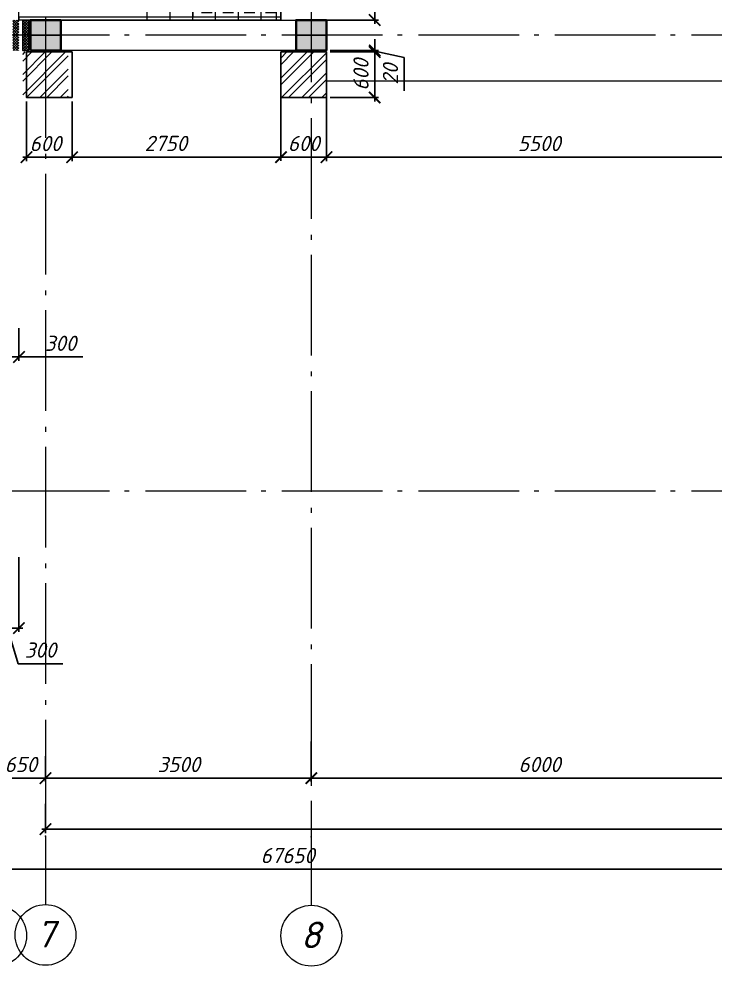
# Model space of a CAD drawing. Header units: millimetres. Extents: x -261261 to 40490, y -238222 to -44846.
# Drawn here: x -184351 to -175185, y -85462 to -72995 of the extents above; entities that cross this region are included whole.
import ezdxf
from ezdxf.enums import TextEntityAlignment as Align

# ---------------------------------------------------------------- set-up
doc = ezdxf.new("R2010")
doc.units = ezdxf.units.MM
doc.header["$MEASUREMENT"] = 0
doc.linetypes.add('Double Dashed', pattern=[1797.222233, 1325, -211.666656, 63.333344, -197.222233])
doc.linetypes.add('Штриховая', pattern=[5644.444466, 2822.222233, -2822.222233])
doc.layers.get('0').update_dxf_attribs({"lineweight": 5})
doc.layers.add('#Hatch', color=252, linetype='Continuous', lineweight=5, true_color=0x696969)
for name, color, linetype in [('#стены наруж', 7, 'Continuous'), ('колонны', 7, 'Continuous'), ('оси', 7, 'Continuous')]:
    doc.layers.add(name, color=color, linetype=linetype)
for name, color, linetype, lineweight in [('колонны_Ном._пера__94', 252, 'Continuous', 13), ('колонны_Ном._пера__99', 7, 'Continuous', 40), ('лестницы_Ном._пера__96', 7, 'Continuous', 13), ('оси_Ном._пера__96', 7, 'Continuous', 5), ('оси_Ном._пера__97', 7, 'Continuous', 20), ('размеры', 7, 'Continuous', 5), ('чертеж_Ном._пера__96', 7, 'Continuous', 13), ('чертеж_Ном._пера__97', 7, 'Continuous', 20)]:
    doc.layers.add(name, color=color, linetype=linetype, lineweight=lineweight)
doc.styles.get("Standard").update_dxf_attribs({"font": 'isocpeui.ttf'})
doc.styles.add('СГЕНЕРИР_СТИЛЬ_3', font='gost_2_304-81_type.ttf')
doc.dimstyles.get("Standard").update_dxf_attribs({"dimtxt": 200, "dimasz": 150, "dimexe": 50, "dimexo": 50, "dimgap": 80, "dimtad": 1, "dimdec": 0, "dimzin": 0, "dimdsep": 46, "dimtxsty": 'Standard', "dimblk": 'ARCHTICK', "dimcen": 5, "dimdle": 50, "dimadec": 0, "dimazin": 0, "dimtfac": 1, "dimtdec": 0, "dimtofl": 0, "dimtmove": 1, "dimatfit": 3, "dimfxl": 1, "dimtolj": 1, "dimtzin": 0, "dimarcsym": 0})

# ---------------------------------------------------------------- blocks, each defined once
blk = doc.blocks.new('л 4050h')
at = {"color": 8, "lineweight": 0, "true_color": 0x737373}
for centre, radius in [((2149, 4800), 28.2), ((1599, 1055), 45.6)]:
    blk.add_circle(centre, radius, dxfattribs=at)
at = {"layer": 'лестницы_Ном._пера__96', "color": 8, "lineweight": 0, "true_color": 0x737373}
for p, q in [((-101, 5900), (2699, 5900)), ((-101, 505), (-101, 5900)), ((2699, 5900), (2699, 1800)), ((-101, 4800), (999, 4800)), ((449, 4800), (249, 4600)), ((449, 1605), (449, 4800)), ((449, 4800), (649, 4600)), ((999, 1605), (999, 4800)), ((2699, 4800), (1599, 4800)), ((2149, 4800), (2149, 1800)), ((-101, 4500), (999, 4500)), ((2699, 4500), (1599, 4500)), ((-101, 4200), (999, 4200)), ((2699, 4200), (1599, 4200)), ((-101, 3900), (999, 3900)), ((2699, 3900), (1599, 3900)), ((-101, 3600), (999, 3600)), ((2699, 3600), (1599, 3600)), ((-101, 3300), (999, 3300)), ((2699, 3300), (1599, 3300)), ((-101, 3000), (999, 3000)), ((2699, 3000), (1599, 3000)), ((2699, 3000), (1599, 3000)), ((-101, 2700), (999, 2700)), ((2699, 2700), (1599, 2700)), ((-101, 2400), (999, 2400)), ((2698, 2400), (1599, 2400)), ((-101, 2100), (999, 2100)), ((2698, 2100), (1599, 2100)), ((2149, 1800), (1949, 2000)), ((2149, 1800), (2349, 2000)), ((-101, 1800), (999, 1800)), ((-161, 505), (-161, 1605)), ((99, 505), (99, 1605)), ((399, 505), (399, 1605)), ((699, 505), (699, 1605)), ((999, 505), (999, 1605)), ((1299, 505), (1299, 1605)), ((1599, 505), (1599, 1605)), ((1599, 505), (1599, 1604)), ((99, 1055), (299, 1255)), ((1599, 1055), (99, 1055)), ((99, 1055), (299, 855))]:
    blk.add_line(p, q, dxfattribs=at)
at = {"layer": 'лестницы_Ном._пера__96', "color": 8, "true_color": 0x737373}
for p, q in [((999, 4800), (1789, 4800)), ((99, 505), (99, 1605))]:
    blk.add_line(p, q, dxfattribs=at)
at = {"layer": 'лестницы_Ном._пера__96', "color": 8, "linetype": 'Continuous', "lineweight": 15, "true_color": 0x737373}
blk.add_line((3289, 1800), (1599, 1800), dxfattribs=at)
at = {"layer": 'лестницы_Ном._пера__96', "color": 8, "linetype": 'Штриховая', "lineweight": 0, "ltscale": 0.05, "true_color": 0x737373}
blk.add_line((-101, 600), (999, 600), dxfattribs=at)
at = {"layer": 'лестницы_Ном._пера__96', "color": 8, "linetype": 'Continuous', "true_color": 0x737373}
blk.add_line((1789, 505), (191, 505), dxfattribs=at)
at = {"layer": 'лестницы_Ном._пера__96', "color": 8, "lineweight": 0, "true_color": 0x737373}
for points in [[(-48, 1605), (-48, 5857), (2649, 5857), (2649, 1800), (2649, 1750), (3289, 1750)], [(999, 1605), (999, 545)]]:
    blk.add_lwpolyline(points, dxfattribs=at)
at = {"layer": 'лестницы_Ном._пера__96', "color": 8, "linetype": 'Continuous', "lineweight": 15, "true_color": 0x737373}
for points in [[(-161, 1605), (1599, 1605), (1599, 4800)], [(-161, 505), (1790, 505), (1790, 505), (3289, 505)]]:
    blk.add_lwpolyline(points, dxfattribs=at)
at = {"layer": 'лестницы_Ном._пера__96', "color": 8, "linetype": 'Continuous', "lineweight": 0, "true_color": 0x737373}
blk.add_lwpolyline([(3289, 505), (3289, 1800)], dxfattribs=at)
at = {"layer": 'лестницы_Ном._пера__96', "color": 8, "linetype": 'Continuous', "true_color": 0x737373}
blk.add_arc((1599, 2400), 0.5, 180, 270, dxfattribs=at)
at = {"layer": 'лестницы_Ном._пера__96', "color": 8, "lineweight": 0, "true_color": 0x737373}
blk.add_arc((2698, 2400), 0.5, 270, 0, dxfattribs=at)
at = {"layer": 'лестницы_Ном._пера__96', "color": 8, "linetype": 'Continuous', "true_color": 0x737373}
for centre, major_axis, start_param, end_param in [((1599, 1604), (0.354, 0.354), 5.497787, 7.068583), ((1899, 1604), (0.354, 0.354), 5.497787, 7.068583), ((1789, 505), (-0.354, 0.354), 2.356194, 3.926991)]:
    blk.add_ellipse(centre, major_axis=major_axis, ratio=1, start_param=start_param, end_param=end_param, dxfattribs=at)
at = {"layer": 'чертеж_Ном._пера__97', "color": 8, "lineweight": 0, "true_color": 0x737373, "flags": 128}
for points in [[(-161, 1561), (1654, 1561), (1654, 4850), (946, 4850), (946, 1605)], [(-161, 545), (3289, 545), (3289, 505)]]:
    blk.add_lwpolyline(points, dxfattribs=at)
blk = doc.blocks.new('Стандартный маркер сетки_6')
at = {"layer": 'оси_Ном._пера__97', "linetype": 'Continuous'}
blk.add_circle((21703, 0), 400, dxfattribs=at)
at = {"layer": 'оси_Ном._пера__96', "style": 'СГЕНЕРИР_СТИЛЬ_3'}
blk.add_attdef('AC_MarkerText_1', text='', height=350, rotation=90, dxfattribs=at).set_placement((21973, -122), align=Align.BOTTOM_LEFT)
blk = doc.blocks.new('Стандартный маркер сетки_7')
at = {"layer": 'оси_Ном._пера__96', "linetype": 'Double Dashed'}
for p, q in [((900, 0), (21145, 0)), ((21145, 0), (22045, 0))]:
    blk.add_line(p, q, dxfattribs=at)
blk.add_point((21145, 0), dxfattribs=at)
blk.add_point((21145, 0), dxfattribs=at)
at = {"layer": 'оси_Ном._пера__97', "linetype": 'Continuous'}
blk.add_circle((22445, 0), 400, dxfattribs=at)
at = {"layer": 'оси_Ном._пера__96', "style": 'СГЕНЕРИР_СТИЛЬ_3'}
blk.add_attdef('AC_MarkerText_1', text='', height=350, rotation=90, dxfattribs=at).set_placement((22714, -139), align=Align.BOTTOM_LEFT)
blk = doc.blocks.new('Стандартный маркер сетки_17')
at = {"layer": 'оси_Ном._пера__96', "linetype": 'Double Dashed'}
for p, q in [((900, 0), (20403, 0)), ((20403, 0), (21303, 0))]:
    blk.add_line(p, q, dxfattribs=at)
blk.add_point((20403, 0), dxfattribs=at)
blk.add_point((20403, 0), dxfattribs=at)
at = {"layer": 'оси_Ном._пера__97', "linetype": 'Continuous'}
blk.add_circle((21703, 0), 400, dxfattribs=at)
at = {"layer": 'оси_Ном._пера__96', "style": 'СГЕНЕРИР_СТИЛЬ_3'}
blk.add_attdef('AC_MarkerText_1', text='', height=350, rotation=90, dxfattribs=at).set_placement((21973, -122), align=Align.BOTTOM_LEFT)
blk = doc.blocks.new('_ArchTick')
at = {"color": 0, "linetype": 'ByBlock', "const_width": 0.15}
blk.add_lwpolyline([(-0.5, -0.5), (0.5, 0.5)], dxfattribs=at)
blk = doc.blocks.new('*D24')
at = {"layer": 'Defpoints', "color": 0, "transparency": 16777216}
for p in [(-214651, -83762), (-147001, -83944), (-147001, -84189)]:
    blk.add_point(p, dxfattribs=at)
at = {"layer": 'размеры', "color": 0, "lineweight": -2, "transparency": 16777216}
for p, q in [((-214651, -83812), (-214651, -84239)), ((-147001, -83994), (-147001, -84239)), ((-214701, -84189), (-146951, -84189))]:
    blk.add_line(p, q, dxfattribs=at)
at = {"layer": 'размеры', "color": 0, "lineweight": -2, "transparency": 16777216, "xscale": 150, "yscale": 150, "zscale": 150, "rotation": 180}
blk.add_blockref('_ArchTick', (-214651, -84189), dxfattribs=at)
at = {"layer": 'размеры', "color": 0, "lineweight": -2, "transparency": 16777216, "xscale": 150, "yscale": 150, "zscale": 150}
blk.add_blockref('_ArchTick', (-147001, -84189), dxfattribs=at)
at = {"layer": 'размеры', "color": 0, "transparency": 16777216, "insert": (-180813, -84008), "char_height": 200, "attachment_point": 5}
blk.add_mtext('\\A1;67650', dxfattribs=at)
blk = doc.blocks.new('*D32')
at = {"layer": 'Defpoints', "color": 0, "transparency": 16777216}
for p in [(-184651, -82571), (-184001, -82649), (-184001, -82989)]:
    blk.add_point(p, dxfattribs=at)
at = {"layer": 'размеры', "color": 0, "lineweight": -2, "transparency": 16777216}
for p, q in [((-184651, -82621), (-184651, -83039)), ((-184001, -82699), (-184001, -83039)), ((-184701, -82989), (-183951, -82989))]:
    blk.add_line(p, q, dxfattribs=at)
at = {"layer": 'размеры', "color": 0, "lineweight": -2, "transparency": 16777216, "xscale": 150, "yscale": 150, "zscale": 150, "rotation": 180}
blk.add_blockref('_ArchTick', (-184651, -82989), dxfattribs=at)
at = {"layer": 'размеры', "color": 0, "lineweight": -2, "transparency": 16777216, "xscale": 150, "yscale": 150, "zscale": 150}
blk.add_blockref('_ArchTick', (-184001, -82989), dxfattribs=at)
at = {"layer": 'размеры', "color": 0, "transparency": 16777216, "insert": (-184326, -82809), "char_height": 200, "attachment_point": 5}
blk.add_mtext('\\A1;650', dxfattribs=at)
blk = doc.blocks.new('*D33')
at = {"layer": 'Defpoints', "color": 0, "transparency": 16777216}
for p in [(-184001, -82756), (-180501, -82736), (-180501, -82989)]:
    blk.add_point(p, dxfattribs=at)
at = {"layer": 'размеры', "color": 0, "lineweight": -2, "transparency": 16777216}
for p, q in [((-184001, -82806), (-184001, -83039)), ((-180501, -82786), (-180501, -83039)), ((-184051, -82989), (-180451, -82989))]:
    blk.add_line(p, q, dxfattribs=at)
at = {"layer": 'размеры', "color": 0, "lineweight": -2, "transparency": 16777216, "xscale": 150, "yscale": 150, "zscale": 150, "rotation": 180}
blk.add_blockref('_ArchTick', (-184001, -82989), dxfattribs=at)
at = {"layer": 'размеры', "color": 0, "lineweight": -2, "transparency": 16777216, "xscale": 150, "yscale": 150, "zscale": 150}
blk.add_blockref('_ArchTick', (-180501, -82989), dxfattribs=at)
at = {"layer": 'размеры', "color": 0, "transparency": 16777216, "insert": (-182246, -82809), "char_height": 200, "attachment_point": 5}
blk.add_mtext('\\A1;3500', dxfattribs=at)
blk = doc.blocks.new('*D34')
at = {"layer": 'Defpoints', "color": 0, "transparency": 16777216}
for p in [(-180501, -82455), (-174501, -82529), (-174501, -82989)]:
    blk.add_point(p, dxfattribs=at)
at = {"layer": 'размеры', "color": 0, "lineweight": -2, "transparency": 16777216}
for p, q in [((-180501, -82505), (-180501, -83039)), ((-174501, -82579), (-174501, -83039)), ((-180551, -82989), (-174451, -82989))]:
    blk.add_line(p, q, dxfattribs=at)
at = {"layer": 'размеры', "color": 0, "lineweight": -2, "transparency": 16777216, "xscale": 150, "yscale": 150, "zscale": 150, "rotation": 180}
blk.add_blockref('_ArchTick', (-180501, -82989), dxfattribs=at)
at = {"layer": 'размеры', "color": 0, "lineweight": -2, "transparency": 16777216, "xscale": 150, "yscale": 150, "zscale": 150}
blk.add_blockref('_ArchTick', (-174501, -82989), dxfattribs=at)
at = {"layer": 'размеры', "color": 0, "transparency": 16777216, "insert": (-177496, -82809), "char_height": 200, "attachment_point": 5}
blk.add_mtext('\\A1;6000', dxfattribs=at)
blk = doc.blocks.new('*D50')
at = {"layer": 'Defpoints', "color": 0, "transparency": 16777216}
for p in [(-180901, -73810), (-180301, -73810), (-180301, -74815)]:
    blk.add_point(p, dxfattribs=at)
at = {"layer": 'размеры', "color": 0, "lineweight": -2, "transparency": 16777216}
for p, q in [((-180901, -73860), (-180901, -74865)), ((-180301, -73860), (-180301, -74865)), ((-180951, -74815), (-180251, -74815))]:
    blk.add_line(p, q, dxfattribs=at)
at = {"layer": 'размеры', "color": 0, "lineweight": -2, "transparency": 16777216, "xscale": 150, "yscale": 150, "zscale": 150, "rotation": 180}
blk.add_blockref('_ArchTick', (-180901, -74815), dxfattribs=at)
at = {"layer": 'размеры', "color": 0, "lineweight": -2, "transparency": 16777216, "xscale": 150, "yscale": 150, "zscale": 150}
blk.add_blockref('_ArchTick', (-180301, -74815), dxfattribs=at)
at = {"layer": 'размеры', "color": 0, "transparency": 16777216, "insert": (-180601, -74635), "char_height": 200, "attachment_point": 5}
blk.add_mtext('\\A1;600', dxfattribs=at)
blk = doc.blocks.new('Колонна_15_1', base_point=(22379, 71856))
at = {"layer": 'колонны_Ном._пера__94', "linetype": 'Continuous', "true_color": 0x7d7d7d}
blk.add_hatch(color=8, dxfattribs=at).paths.add_polyline_path([(22179, 71647), (22579, 71647), (22579, 72047), (22179, 72047)])
blk.add_hatch(color=8, dxfattribs=at).paths.add_polyline_path([(22179, 71647), (22579, 71647), (22579, 72047), (22179, 72047)])
at = {"layer": 'колонны_Ном._пера__99', "linetype": 'Continuous', "flags": 128}
blk.add_lwpolyline([(22179, 71647), (22579, 71647), (22579, 72047), (22179, 72047)], close=True, dxfattribs=at)
at = {"layer": 'колонны_Ном._пера__99', "color": 8, "linetype": 'Continuous', "true_color": 0x737373, "flags": 128}
blk.add_lwpolyline([(22179, 71647), (22579, 71647), (22579, 72047), (22179, 72047)], close=True, dxfattribs=at)
at = {"layer": 'оси_Ном._пера__96', "color": 253, "lineweight": 5, "true_color": 0x9c9c9c}
for points in [[(22379, 72047), (22379, 71647)], [(22379, 72047), (22379, 71647)], [(22179, 71847), (22579, 71847)], [(22179, 71847), (22579, 71847)]]:
    blk.add_lwpolyline(points, dxfattribs=at)
blk = doc.blocks.new('*D62')
at = {"layer": 'Defpoints', "color": 0, "transparency": 16777216}
for p in [(-180491, -71430), (-180515, -73010), (-179667, -73010)]:
    blk.add_point(p, dxfattribs=at)
at = {"layer": 'размеры', "color": 0, "lineweight": -2, "transparency": 16777216}
for p, q in [((-180441, -71430), (-179617, -71430)), ((-179667, -71380), (-179667, -73060)), ((-180465, -73010), (-179617, -73010))]:
    blk.add_line(p, q, dxfattribs=at)
at = {"layer": 'размеры', "color": 0, "lineweight": -2, "transparency": 16777216, "xscale": 150, "yscale": 150, "zscale": 150}
for p, rotation in [((-179667, -71430), 90), ((-179667, -73010), 270)]:
    blk.add_blockref('_ArchTick', p, dxfattribs=dict(at, rotation=rotation))
at = {"layer": 'размеры', "color": 0, "transparency": 16777216, "insert": (-179847, -72485), "char_height": 200, "attachment_point": 5, "rotation": 90}
blk.add_mtext('\\A1;1580', dxfattribs=at)
blk = doc.blocks.new('*D65')
at = {"layer": 'Defpoints', "color": 0, "lineweight": 53, "transparency": 16777216}
for p in [(-184251, -74030), (-183651, -74030), (-183651, -74816)]:
    blk.add_point(p, dxfattribs=at)
at = {"layer": 'размеры', "color": 0, "lineweight": -2, "transparency": 16777216}
for p, q in [((-184251, -74080), (-184251, -74866)), ((-183651, -74080), (-183651, -74866)), ((-184301, -74816), (-183601, -74816))]:
    blk.add_line(p, q, dxfattribs=at)
at = {"layer": 'размеры', "color": 0, "lineweight": -2, "transparency": 16777216, "xscale": 150, "yscale": 150, "zscale": 150, "rotation": 180}
blk.add_blockref('_ArchTick', (-184251, -74816), dxfattribs=at)
at = {"layer": 'размеры', "color": 0, "lineweight": -2, "transparency": 16777216, "xscale": 150, "yscale": 150, "zscale": 150}
blk.add_blockref('_ArchTick', (-183651, -74816), dxfattribs=at)
at = {"layer": 'размеры', "color": 0, "transparency": 16777216, "insert": (-184001, -74636), "char_height": 200, "attachment_point": 5}
blk.add_mtext('\\A1;600', dxfattribs=at)
blk = doc.blocks.new('*D66')
at = {"layer": 'Defpoints', "color": 0, "lineweight": 53, "transparency": 16777216}
for p in [(-183651, -74030), (-180901, -74162), (-180901, -74815)]:
    blk.add_point(p, dxfattribs=at)
at = {"layer": 'размеры', "color": 0, "lineweight": -2, "transparency": 16777216}
for p, q in [((-183651, -74080), (-183651, -74865)), ((-180901, -74212), (-180901, -74865)), ((-183701, -74815), (-180851, -74815))]:
    blk.add_line(p, q, dxfattribs=at)
at = {"layer": 'размеры', "color": 0, "lineweight": -2, "transparency": 16777216, "xscale": 150, "yscale": 150, "zscale": 150, "rotation": 180}
blk.add_blockref('_ArchTick', (-183651, -74815), dxfattribs=at)
at = {"layer": 'размеры', "color": 0, "lineweight": -2, "transparency": 16777216, "xscale": 150, "yscale": 150, "zscale": 150}
blk.add_blockref('_ArchTick', (-180901, -74815), dxfattribs=at)
at = {"layer": 'размеры', "color": 0, "transparency": 16777216, "insert": (-182417, -74634), "char_height": 200, "attachment_point": 5}
blk.add_mtext('\\A1;2750', dxfattribs=at)
blk = doc.blocks.new('*D68')
at = {"layer": 'Defpoints', "color": 0, "transparency": 16777216}
for p in [(-174801, -74212), (-180301, -74353), (-174801, -74816)]:
    blk.add_point(p, dxfattribs=at)
at = {"layer": 'размеры', "color": 0, "lineweight": -2, "transparency": 16777216}
for p, q in [((-174801, -74262), (-174801, -74866)), ((-180301, -74403), (-180301, -74866)), ((-180351, -74816), (-174751, -74816))]:
    blk.add_line(p, q, dxfattribs=at)
at = {"layer": 'размеры', "color": 0, "lineweight": -2, "transparency": 16777216, "xscale": 150, "yscale": 150, "zscale": 150, "rotation": 180}
blk.add_blockref('_ArchTick', (-180301, -74816), dxfattribs=at)
at = {"layer": 'размеры', "color": 0, "lineweight": -2, "transparency": 16777216, "xscale": 150, "yscale": 150, "zscale": 150}
blk.add_blockref('_ArchTick', (-174801, -74816), dxfattribs=at)
at = {"layer": 'размеры', "color": 0, "transparency": 16777216, "insert": (-177500, -74635), "char_height": 200, "attachment_point": 5}
blk.add_mtext('\\A1;5500', dxfattribs=at)
blk = doc.blocks.new('*D71')
at = {"layer": 'Defpoints', "color": 0, "transparency": 16777216}
for p in [(-184651, -77017), (-184351, -77017), (-184651, -77445)]:
    blk.add_point(p, dxfattribs=at)
at = {"layer": 'размеры', "color": 0, "lineweight": -2, "transparency": 16777216}
for p, q in [((-184651, -77067), (-184651, -77495)), ((-184351, -77067), (-184351, -77495)), ((-184301, -77445), (-184701, -77445)), ((-183511, -77445), (-184351, -77445))]:
    blk.add_line(p, q, dxfattribs=at)
at = {"layer": 'размеры', "color": 0, "lineweight": -2, "transparency": 16777216, "xscale": 150, "yscale": 150, "zscale": 150, "rotation": 180}
blk.add_blockref('_ArchTick', (-184651, -77445), dxfattribs=at)
at = {"layer": 'размеры', "color": 0, "lineweight": -2, "transparency": 16777216, "xscale": 150, "yscale": 150, "zscale": 150}
blk.add_blockref('_ArchTick', (-184351, -77445), dxfattribs=at)
at = {"layer": 'размеры', "color": 0, "transparency": 16777216, "insert": (-183804, -77265), "char_height": 200, "attachment_point": 5}
blk.add_mtext('\\A1;300', dxfattribs=at)
blk = doc.blocks.new('*D72')
at = {"layer": 'Defpoints', "color": 0, "transparency": 16777216}
for p in [(-184001, -83275), (-147001, -83424), (-147001, -83661)]:
    blk.add_point(p, dxfattribs=at)
at = {"layer": 'размеры', "color": 0, "lineweight": -2, "transparency": 16777216}
for p, q in [((-184001, -83325), (-184001, -83711)), ((-147001, -83474), (-147001, -83711)), ((-184051, -83661), (-146951, -83661))]:
    blk.add_line(p, q, dxfattribs=at)
at = {"layer": 'размеры', "color": 0, "lineweight": -2, "transparency": 16777216, "xscale": 150, "yscale": 150, "zscale": 150, "rotation": 180}
blk.add_blockref('_ArchTick', (-184001, -83661), dxfattribs=at)
at = {"layer": 'размеры', "color": 0, "lineweight": -2, "transparency": 16777216, "xscale": 150, "yscale": 150, "zscale": 150}
blk.add_blockref('_ArchTick', (-147001, -83661), dxfattribs=at)
at = {"layer": 'размеры', "color": 0, "transparency": 16777216, "insert": (-165496, -83479), "char_height": 200, "attachment_point": 5}
blk.add_mtext('\\A1;37000', dxfattribs=at)
blk = doc.blocks.new('*D109')
at = {"layer": 'Defpoints', "color": 0, "transparency": 16777216}
for p in [(-180301, -73410), (-180301, -73430), (-179667, -73430)]:
    blk.add_point(p, dxfattribs=at)
at = {"layer": 'размеры', "color": 0, "lineweight": -2, "transparency": 16777216}
for p, q in [((-179667, -73410), (-179667, -73260)), ((-180251, -73410), (-179617, -73410)), ((-179667, -73410), (-179667, -73430)), ((-179667, -73420), (-179279, -73502)), ((-180251, -73430), (-179617, -73430)), ((-179667, -73430), (-179667, -73580)), ((-179279, -73502), (-179279, -73942))]:
    blk.add_line(p, q, dxfattribs=at)
at = {"layer": 'размеры', "color": 0, "lineweight": -2, "transparency": 16777216, "xscale": 150, "yscale": 150, "zscale": 150}
for p, rotation in [((-179667, -73410), 270), ((-179667, -73430), 90)]:
    blk.add_blockref('_ArchTick', p, dxfattribs=dict(at, rotation=rotation))
at = {"layer": 'размеры', "color": 0, "transparency": 16777216, "insert": (-179459, -73722), "char_height": 200, "attachment_point": 5, "rotation": 90}
blk.add_mtext('\\A1;20', dxfattribs=at)
blk = doc.blocks.new('*D110')
at = {"layer": 'Defpoints', "color": 0, "transparency": 16777216}
for p in [(-180301, -73430), (-180301, -74030), (-179667, -74030)]:
    blk.add_point(p, dxfattribs=at)
at = {"layer": 'размеры', "color": 0, "lineweight": -2, "transparency": 16777216}
for p, q in [((-179667, -73380), (-179667, -74080)), ((-180251, -73430), (-179617, -73430)), ((-180251, -74030), (-179617, -74030))]:
    blk.add_line(p, q, dxfattribs=at)
at = {"layer": 'размеры', "color": 0, "lineweight": -2, "transparency": 16777216, "xscale": 150, "yscale": 150, "zscale": 150}
for p, rotation in [((-179667, -73430), 90), ((-179667, -74030), 270)]:
    blk.add_blockref('_ArchTick', p, dxfattribs=dict(at, rotation=rotation))
at = {"layer": 'размеры', "color": 0, "transparency": 16777216, "insert": (-179847, -73730), "char_height": 200, "attachment_point": 5, "rotation": 90}
blk.add_mtext('\\A1;600', dxfattribs=at)
blk = doc.blocks.new('*D223')
at = {"layer": 'Defpoints', "color": 0, "transparency": 16777216}
for p in [(-184651, -80030), (-184351, -80030), (-184351, -81013)]:
    blk.add_point(p, dxfattribs=at)
at = {"layer": 'размеры', "color": 0, "lineweight": -2, "transparency": 16777216}
for p, q in [((-184651, -80080), (-184651, -81063)), ((-184351, -80080), (-184351, -81063)), ((-184701, -81013), (-184301, -81013)), ((-184501, -81013), (-184360, -81483)), ((-184360, -81483), (-183775, -81483))]:
    blk.add_line(p, q, dxfattribs=at)
at = {"layer": 'размеры', "color": 0, "lineweight": -2, "transparency": 16777216, "xscale": 150, "yscale": 150, "zscale": 150, "rotation": 180}
blk.add_blockref('_ArchTick', (-184651, -81013), dxfattribs=at)
at = {"layer": 'размеры', "color": 0, "lineweight": -2, "transparency": 16777216, "xscale": 150, "yscale": 150, "zscale": 150}
blk.add_blockref('_ArchTick', (-184351, -81013), dxfattribs=at)
at = {"layer": 'размеры', "color": 0, "transparency": 16777216, "insert": (-184068, -81303), "char_height": 200, "attachment_point": 5}
blk.add_mtext('\\A1;300', dxfattribs=at)

msp = doc.modelspace()

# ---------------------------------------------------------------- hatches: boundary and pattern name
at = {"layer": '#Hatch'}
h = msp.add_hatch(dxfattribs=at)
h.set_pattern_fill('ANSI37', color=256, scale=200)
h.paths.add_polyline_path([(-184220.9, -73010.4), (-184300.9, -73010.4), (-184300.9, -73210.4), (-184220.9, -73210.4)])
h.paths.add_polyline_path([(-184220.9, -73210.4), (-184300.9, -73210.4), (-184300.9, -73410.4), (-184220.9, -73410.4)])
h.paths.add_polyline_path([(-184351.2, -73210.4), (-184431.2, -73210.4), (-184431.2, -73410.4), (-184351.2, -73410.4)])
h.paths.add_polyline_path([(-184351.2, -73010.4), (-184431.2, -73010.4), (-184431.2, -73210.4), (-184351.2, -73210.4)])
h = msp.add_hatch(dxfattribs=at)
h.set_pattern_fill('ANSI32', color=256, scale=500)
h.set_pattern_definition([(45, (-0.3, 0), (-132.58252, 132.58252), []), (45, (88.1, 0), (-132.58252, 132.58252), [])])
h.paths.add_polyline_path([(-184001.5, -73430.4), (-184301.2, -73430.4), (-184301.2, -74030.4), (-184000.9, -74030.4)])
h.paths.add_polyline_path([(-183700.6, -73430.4), (-184001.5, -73430.4), (-184000.9, -74030.4), (-183700.6, -74030.4)])
h.paths.add_polyline_path([(-180501.5, -73430.4), (-180901.8, -73430.4), (-180901.8, -74030.3), (-180501.5, -74030.3)])
h.paths.add_polyline_path([(-180301.5, -73430.4), (-180501.5, -73430.4), (-180501.5, -74030.3), (-180301.5, -74030.3)])
h.paths.add_polyline_path([(-174501.5, -73430.4), (-174801.5, -73430.4), (-174801.5, -74030.4), (-174501.5, -74030.4)])
h.paths.add_polyline_path([(-174201.5, -73430.4), (-174501.5, -73430.4), (-174501.5, -74030.4), (-174201.5, -74030.4)])
h.paths.add_polyline_path([(-168501.5, -73430.4), (-168801.8, -73430.4), (-168801.8, -74030.4), (-168501.8, -74030.4)])
h.paths.add_polyline_path([(-168201.8, -73430.4), (-168501.5, -73430.4), (-168501.8, -74030.4), (-168201.8, -74030.4)])
h.paths.add_polyline_path([(-162501.5, -73430.4), (-162801.8, -73430.4), (-162801.8, -74030.4), (-162501.8, -74030.4)])
h.paths.add_polyline_path([(-162201.8, -73430.4), (-162501.5, -73430.4), (-162501.8, -74030.4), (-162201.8, -74030.4)])
h.paths.add_polyline_path([(-156501.5, -73430.4), (-156721.8, -73430.4), (-156721.8, -73210.4), (-156901.7, -73210.4), (-156901.7, -73830.4), (-156501.5, -73830.4)], flags=17)
h.paths.add_polyline_path([(-156301.6, -73430.4), (-156721.8, -73430.4), (-156721.8, -73010.4), (-156901.7, -73010.4), (-156901.7, -73830.4), (-156302.1, -73830.4), (-156302.1, -73830.4), (-156901.7, -73830.4), (-156901.7, -74030.4), (-156302.1, -74030.4), (-156302.1, -73830.4), (-156901.7, -73830.4), (-156901.7, -73830.4), (-156301.6, -73830.4)])

# ---------------------------------------------------------------- linework, layer by layer
at = {"layer": '#стены наруж', "lineweight": 30}
for points in [[(-184220.9, -73010.4), (-184300.9, -73010.4), (-184300.9, -73410.4), (-184220.9, -73410.4)], [(-183651.3, -74030.4), (-183651.3, -73430.4), (-184250.9, -73430.4), (-184250.9, -74030.4)], [(-180301.2, -74030.3), (-180301.2, -73430.4), (-180901.5, -73430.4), (-180901.5, -74030.3)]]:
    msp.add_lwpolyline(points, close=True, dxfattribs=at)
at = {"layer": 'оси_Ном._пера__96', "linetype": 'Double Dashed'}
msp.add_line((-143619.1, -73210.4), (-216265.2, -73210.4), dxfattribs=at)
at = {"layer": 'оси_Ном._пера__96', "linetype": 'Double Dashed', "lineweight": 5}
msp.add_line((-143619.1, -79210.4), (-216265.2, -79210.4), dxfattribs=at)
at = {"layer": 'чертеж_Ном._пера__96'}
for points in [[(-180901.5, -71430.4), (-180901.5, -73010.4)], [(-180841.5, -73810.3), (-180841.5, -73810.4)], [(-180301.2, -73810.4), (-174801.2, -73810.4)]]:
    msp.add_lwpolyline(points, dxfattribs=at)
msp.add_lwpolyline([(-183800.9, -73010.4), (-180701.5, -73010.4), (-180701.5, -73410.4), (-183800.9, -73410.4)], close=True, dxfattribs=at)

# ---------------------------------------------------------------- block references
at = {"layer": 'колонны'}
for p in [(-184000.9, -73201.5), (-180501.5, -73201.5)]:
    msp.add_blockref('Колонна_15_1', p, dxfattribs=at)
at = {"layer": 'лестницы_Ном._пера__96', "linetype": 'Continuous', "lineweight": 0, "xscale": -1, "zscale": 1000}
msp.add_blockref('л 4050h', (-181062.2, -73515.4), dxfattribs=at)
at = {"layer": 'оси', "color": 251, "linetype": 'Continuous', "lineweight": 13}
ref = msp.add_blockref('Стандартный маркер сетки_7', (-180501.2, -62617.8), dxfattribs=dict(at, zscale=1000, rotation=270))
ref.add_attrib('AC_MarkerText_1', '8', dxfattribs={"color": 7, "linetype": 'Continuous', "lineweight": 13, "height": 350, "rotation": 360}).set_placement((-180640.3, -85332), align=Align.BOTTOM_LEFT)
at = {"layer": 'оси', "color": 251, "linetype": 'Continuous', "lineweight": 13, "zscale": 1000, "rotation": 270}
msp.add_blockref('Стандартный маркер сетки_6', (-184651.2, -63359), dxfattribs=at)
at = {"layer": 'оси', "color": 251, "linetype": 'Continuous', "lineweight": 13}
ref = msp.add_blockref('Стандартный маркер сетки_17', (-184001.2, -63349.2), dxfattribs=dict(at, zscale=1000, rotation=270))
ref.add_attrib('AC_MarkerText_1', '7', dxfattribs={"color": 7, "linetype": 'Continuous', "lineweight": 13, "height": 350, "rotation": 360}).set_placement((-184123.4, -85322.3), align=Align.BOTTOM_LEFT)

# ---------------------------------------------------------------- dimensions: what is measured, and where the dimension line sits
at = {"layer": 'размеры'}
for base, p1, p2, picture, middle in [((-179667.3, -73010.4), (-180490.5, -71430.4), (-180514.5, -73010.4), '*D62', (-179667.3, -72484.7)), ((-179667.3, -73430.4), (-180301.5, -73410.4), (-180301.2, -73430.4), '*D109', (-179278.8, -73581.9)), ((-179667.3, -74030.3), (-180301.2, -73430.4), (-180301.2, -74030.3), '*D110', (-179667.3, -73730.4))]:
    dim = msp.add_linear_dim(base=base, p1=p1, p2=p2, angle=90, dimstyle='Standard', dxfattribs=at)
    dim.commit()
    dim.dimension.update_dxf_attribs({"geometry": picture, "text_midpoint": middle, "dimtype": 160})
for base, p1, p2, picture, middle in [((-180301.2, -74815.4), (-180901.2, -73810.3), (-180301.2, -73810.4), '*D50', (-180601.2, -74815.4)), ((-183651.3, -74816.1), (-184250.9, -74030.4), (-183651.3, -74030.4), '*D65', (-184001.2, -74816.1)), ((-180901.2, -74815.4), (-183651.3, -74030.4), (-180901.2, -74162), '*D66', (-182417.4, -74815.4)), ((-174801.2, -74816.1), (-180300.9, -74353.2), (-174801.2, -74212.4), '*D68', (-177500, -74815.4)), ((-184651.2, -77444.7), (-184351.2, -77017.1), (-184651.2, -77017.1), '*D71', (-183803.7, -77444.7)), ((-174501.2, -82989.2), (-180501.2, -82454.8), (-174501.2, -82529.2), '*D34', (-177496.4, -82989.2)), ((-184001.2, -82989.2), (-184651.2, -82570.6), (-184001.2, -82648.9), '*D32', (-184326.2, -82989.2)), ((-180501.2, -82989.2), (-184001.2, -82756.4), (-180501.2, -82736.5), '*D33', (-182246.4, -82989.2)), ((-147001.2, -83660.6), (-184001.2, -83275.1), (-147001.2, -83424.1), '*D72', (-165496.4, -83660.6)), ((-147001.2, -84189.2), (-214651.2, -83762.3), (-147001.2, -83943.5), '*D24', (-180813.2, -84189.2))]:
    dim = msp.add_linear_dim(base=base, p1=p1, p2=p2, dimstyle='Standard', dxfattribs=at)
    dim.commit()
    dim.dimension.update_dxf_attribs({"geometry": picture, "text_midpoint": middle, "dimtype": 160})
dim = msp.add_linear_dim(base=(-184351.2, -81012.7), p1=(-184651.2, -80030.4), p2=(-184351.2, -80030.4), dimstyle='Standard', dxfattribs=at)
dim.commit()
dim.dimension.update_dxf_attribs({"geometry": '*D223', "text_midpoint": (-184280.2, -81302.7)})

doc.saveas('drawing.dxf')
